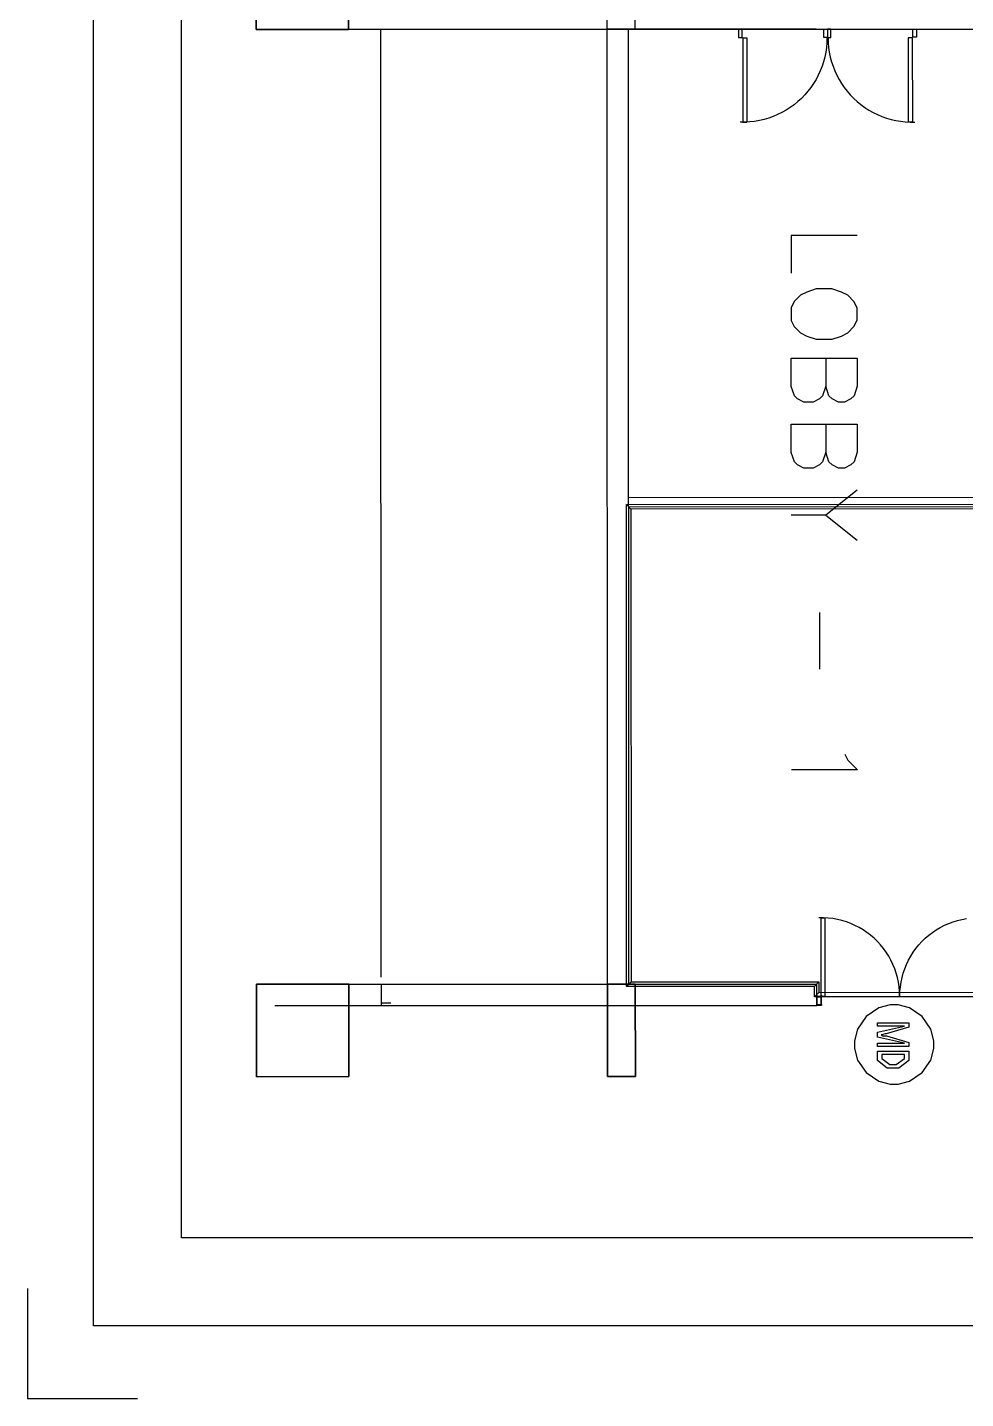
# Model space of a CAD drawing. Extents: x 0 to 23.4, y 0 to 16.5.
# Drawn here: x 0 to 2.665, y 0 to 3.893 of the extents above; entities that cross this region are included whole.
import ezdxf

# ---------------------------------------------------------------- set-up
doc = ezdxf.new("R2010")
doc.units = 0
doc.layers.get('0').update_dxf_attribs({"linetype": 'CONTINUOUS'})

msp = doc.modelspace()

# ---------------------------------------------------------------- linework, layer by layer
at = {"color": 0}
for points in [[(0.18755, 16.3479), (23.1772, 16.3479), (23.1772, 0.20622), (0.18755, 0.20622), (0.18755, 16.3479)], [(0.43766, 16.0978), (22.9271, 16.0978), (22.9271, 0.45627), (0.43766, 0.45627), (0.43766, 16.0978)], [(0.91178, 4.15012), (0.91189, 3.88769), (0.64947, 3.88758), (0.64936, 4.15001), (0.91178, 4.15012)], [(0.91178, 4.15012), (0.91189, 3.88769), (0.64947, 3.88758), (0.64936, 4.15001), (0.91178, 4.15012)], [(0.64936, 4.15001), (0.64947, 3.88758), (0.91189, 3.88769), (0.91178, 4.15012), (0.64936, 4.15001)], [(1.64665, 4.15044), (1.72542, 4.1505), (1.72553, 3.88803), (1.64675, 3.88803), (1.64665, 4.15044)], [(1.64665, 4.15044), (1.72542, 4.1505), (1.72553, 3.88803), (1.64675, 3.88803), (1.64665, 4.15044)], [(1.72553, 3.88803), (1.64675, 3.88803), (1.64665, 4.15044), (1.72542, 4.1505), (1.72553, 3.88803)], [(2.35667, 3.09728), (2.34776, 3.11507), (2.32992, 3.13292), (2.31207, 3.14187), (2.28526, 3.15076), (2.24067, 3.15072), (2.21386, 3.14182), (2.19601, 3.13286), (2.17822, 3.11501), (2.16928, 3.09717), (2.16932, 3.06147), (2.17822, 3.04363), (2.19607, 3.02576), (2.21392, 3.01687), (2.24072, 3.00797), (2.28532, 3.00797), (2.31213, 3.01693), (2.32992, 3.02588), (2.34776, 3.04372), (2.35672, 3.06158), (2.35667, 3.09728)], [(1.71431, 2.52567), (1.70117, 2.53879), (3.24571, 2.53944), (3.24571, 2.52632), (1.71431, 2.52567)], [(1.71431, 2.52567), (1.70117, 2.53879), (3.24571, 2.53944), (3.24571, 2.52632), (1.71431, 2.52567)], [(1.71485, 1.18321), (1.70176, 1.17008), (1.70117, 2.53879), (1.71431, 2.52567), (1.71485, 1.18321)], [(1.71485, 1.18321), (1.70176, 1.17008), (1.70117, 2.53879), (1.71431, 2.52567), (1.71485, 1.18321)], [(0.91309, 1.17654), (0.91319, 0.91412), (0.65072, 0.91401), (0.65061, 1.17643), (0.91309, 1.17654)], [(0.91309, 1.17654), (0.91319, 0.91412), (0.65072, 0.91401), (0.65061, 1.17643), (0.91309, 1.17654)], [(0.65061, 1.17643), (0.65072, 0.91401), (0.91319, 0.91412), (0.91309, 1.17654), (0.65061, 1.17643)], [(1.72678, 0.91444), (1.64806, 0.91439), (1.64794, 1.17687), (1.72667, 1.17692), (1.72678, 0.91444)], [(1.72678, 0.91444), (1.64806, 0.91439), (1.64794, 1.17687), (1.72667, 1.17692), (1.72678, 0.91444)], [(1.72667, 1.17692), (1.64794, 1.17687), (1.64806, 0.91439), (1.72678, 0.91444), (1.72667, 1.17692)], [(2.24826, 1.18343), (2.23519, 1.1703), (1.70176, 1.17008), (1.71485, 1.18321), (2.24826, 1.18343)], [(2.24826, 1.18343), (2.23519, 1.1703), (1.70176, 1.17008), (1.71485, 1.18321), (2.24826, 1.18343)], [(2.24832, 1.15343), (2.23519, 1.1403), (2.23519, 1.1703), (2.24826, 1.18343), (2.24832, 1.15343)], [(2.24832, 1.15343), (2.23519, 1.1403), (2.23519, 1.1703), (2.24826, 1.18343), (2.24832, 1.15343)], [(2.70757, 1.15359), (2.72071, 1.14052), (2.23519, 1.1403), (2.24832, 1.15343), (2.70757, 1.15359)], [(2.70757, 1.15359), (2.72071, 1.14052), (2.23519, 1.1403), (2.24832, 1.15343), (2.70757, 1.15359)], [(2.25489, 1.11654), (2.24175, 1.11654), (2.24175, 1.14274), (2.25483, 1.14274), (2.25489, 1.11654)], [(2.25489, 1.11654), (2.24175, 1.11654), (2.24175, 1.14274), (2.25483, 1.14274), (2.25489, 1.11654)], [(2.25319, 1.11816), (2.24337, 1.11816), (2.24337, 1.14111), (2.25319, 1.14111), (2.25319, 1.11816)], [(2.57471, 1.0051), (2.57471, 1.01611), (2.56581, 1.04905), (2.54167, 1.08485), (2.50581, 1.10905), (2.47287, 1.11789), (2.46192, 1.11789), (2.4509, 1.11789), (2.41797, 1.10905), (2.38217, 1.08485), (2.35796, 1.04905), (2.34912, 1.01611), (2.34912, 1.0051), (2.34912, 0.99414), (2.35796, 0.96121), (2.38217, 0.9254), (2.41797, 0.90126), (2.4509, 0.89236), (2.46192, 0.89236), (2.47287, 0.89236), (2.50581, 0.90126), (2.54167, 0.9254), (2.56581, 0.96121), (2.57471, 0.99414), (2.57471, 1.0051)], [(2.41417, 1.06673), (2.50379, 1.06673), (2.50379, 1.05479), (2.43892, 1.03592), (2.43658, 1.03554), (2.42958, 1.03413), (2.42617, 1.03326), (2.42546, 1.03309), (2.4254, 1.0325), (2.43012, 1.03022), (2.43838, 1.03022), (2.44, 1.02984), (2.50379, 1.01118), (2.50379, 0.99946), (2.41417, 0.99946), (2.41417, 1.00901), (2.491, 1.00901), (2.41417, 1.02593), (2.41417, 1.04004), (2.491, 1.05696), (2.41417, 1.05696), (2.41417, 1.06673)], [(2.41417, 0.9866), (2.50379, 0.9866), (2.50379, 0.96663), (2.50379, 0.95969), (2.47558, 0.93842), (2.45931, 0.93842), (2.44239, 0.93842), (2.41417, 0.95969), (2.41417, 0.96555), (2.41417, 0.9866)], [(2.42697, 0.97683), (2.42697, 0.96598), (2.42697, 0.96533), (2.44997, 0.94819), (2.45953, 0.94819), (2.46799, 0.94819), (2.491, 0.96533), (2.491, 0.9662), (2.491, 0.97683), (2.42697, 0.97683)]]:
    msp.add_lwpolyline(points, close=True, dxfattribs=at)
for points in [[(0.43766, 0.45627), (0.43766, 16.0978)], [(0.43766, 0.45627), (0.43766, 16.0978)], [(18.7535, 3.89535), (18.7494, 13.0786), (0.64551, 13.0708), (0.64947, 3.88758), (8.79889, 3.89106)], [(17.0065, 3.89464), (0.64947, 3.88758), (0.64551, 13.0708), (18.7494, 13.0786), (18.7535, 3.89535), (17.2431, 3.89469)], [(0.18755, 0.37283), (0.18755, 4.41521)], [(1.0038, 3.88747), (0.91189, 3.88743)], [(1.72553, 3.88803), (1.0038, 3.88747)], [(1.00494, 1.19689), (1.0038, 3.88747)], [(1.64794, 1.17665), (1.64675, 3.88775)], [(1.70833, 1.17665), (1.70714, 3.88781)], [(2.24056, 3.88803), (1.72553, 3.88803)], [(2.02994, 3.88818), (2.02001, 3.88818)], [(2.02001, 3.88818), (2.02001, 3.8649)], [(2.02001, 3.8649), (2.03, 3.8649)], [(2.27083, 3.86333), (2.27046, 3.84972), (2.26926, 3.83604), (2.26736, 3.82254), (2.26465, 3.80914), (2.26118, 3.7959), (2.25694, 3.78293), (2.25201, 3.77018), (2.24631, 3.75776), (2.2399, 3.74567), (2.23286, 3.73394), (2.22515, 3.72265), (2.21679, 3.71181), (2.20785, 3.7015), (2.19829, 3.69168), (2.18826, 3.68246), (2.17763, 3.67378), (2.16661, 3.66575), (2.15511, 3.65836), (2.14318, 3.65164), (2.13092, 3.64561), (2.11833, 3.64031), (2.10542, 3.63574), (2.09229, 3.63189), (2.079, 3.62879), (2.06554, 3.62646), (2.05192, 3.62494), (2.03831, 3.62414), (2.02462, 3.62418)], [(2.03, 3.8649), (2.02994, 3.88818)], [(2.03162, 3.86328), (2.03174, 3.62408)], [(2.03162, 3.86328), (2.04363, 3.86328)], [(2.04363, 3.86328), (2.04372, 3.62408)], [(2.26253, 3.88829), (2.27246, 3.88829)], [(2.26253, 3.86501), (2.26253, 3.88829)], [(2.27251, 3.86501), (2.26253, 3.86501)], [(2.27246, 3.88829), (2.27251, 3.86501)], [(2.28244, 3.88829), (2.27246, 3.88829)], [(2.27246, 3.88829), (2.27251, 3.86501)], [(2.27251, 3.86501), (2.28244, 3.86501)], [(2.27414, 3.86333), (2.27458, 3.84972), (2.27572, 3.83604), (2.27767, 3.82254), (2.28039, 3.80914), (2.2839, 3.7959), (2.28814, 3.78293), (2.29308, 3.77018), (2.29878, 3.75776), (2.30518, 3.74567), (2.31222, 3.73394), (2.31999, 3.72271), (2.32835, 3.71186), (2.33729, 3.70156), (2.34685, 3.69174), (2.35693, 3.68251), (2.36751, 3.67389), (2.37858, 3.66585), (2.39008, 3.65847), (2.40201, 3.65175), (2.41428, 3.64572), (2.42686, 3.64046), (2.43978, 3.63585), (2.4529, 3.63206), (2.46619, 3.62896), (2.47965, 3.62663), (2.49328, 3.62511), (2.50689, 3.62435), (2.52056, 3.62435)], [(2.28244, 3.86501), (2.28244, 3.88829)], [(2.51335, 3.86344), (2.50142, 3.86344)], [(2.50142, 3.86344), (2.50151, 3.62424)], [(2.51335, 3.86344), (2.51346, 3.62424)], [(2.51503, 3.8884), (2.52496, 3.8884)], [(2.51503, 3.86513), (2.51503, 3.8884)], [(2.52496, 3.86513), (2.51503, 3.86513)], [(2.52496, 3.8884), (2.52496, 3.86513)], [(2.03174, 3.62408), (2.04372, 3.62408)], [(2.51346, 3.62424), (2.50151, 3.62424)], [(2.35661, 3.30246), (2.16922, 3.3024), (2.16928, 3.19532)], [(2.16932, 2.95437), (2.35672, 2.95449), (2.35678, 2.87418), (2.34787, 2.84739), (2.33892, 2.83849), (2.32113, 2.82954), (2.30328, 2.82954), (2.28543, 2.83843), (2.27647, 2.84739), (2.26753, 2.87414)], [(2.26753, 2.95443), (2.26753, 2.87414), (2.25863, 2.84733), (2.24972, 2.83843), (2.23188, 2.82949), (2.20508, 2.82949), (2.18722, 2.83838), (2.17833, 2.84733), (2.16938, 2.87408), (2.16932, 2.95437)], [(2.16943, 2.76699), (2.35682, 2.76708), (2.35688, 2.68679), (2.34793, 2.66), (2.33903, 2.6511), (2.32118, 2.64214), (2.30333, 2.64214), (2.28549, 2.65104), (2.27653, 2.66), (2.26764, 2.68674)], [(2.26758, 2.76704), (2.26764, 2.68674), (2.25874, 2.65994), (2.24978, 2.65104), (2.23193, 2.64208), (2.20518, 2.64208), (2.18733, 2.65099), (2.17839, 2.65994), (2.16949, 2.68668), (2.16943, 2.76699)], [(2.35688, 2.57969), (2.26768, 2.50825), (2.35699, 2.4369)], [(1.70774, 2.55849), (3.24571, 2.55914)], [(1.70774, 2.53222), (3.24571, 2.53288)], [(2.26768, 2.50825), (2.16954, 2.50825)], [(2.24994, 2.23167), (2.25006, 2.07101)], [(2.3215, 1.83014), (2.33046, 1.81228), (2.35726, 1.78554), (2.16986, 1.78543)], [(2.47732, 1.14296), (2.47694, 1.15609), (2.47575, 1.16922), (2.47379, 1.18229), (2.47108, 1.19515), (2.46761, 1.2079), (2.46338, 1.22038), (2.45839, 1.23258), (2.45275, 1.24447), (2.44635, 1.25602), (2.43935, 1.26714), (2.43164, 1.27783), (2.42333, 1.28809), (2.41444, 1.2978), (2.40494, 1.30697), (2.39497, 1.31559), (2.3845, 1.32357), (2.37354, 1.33095), (2.36219, 1.33762), (2.35047, 1.34364), (2.33843, 1.34896), (2.32607, 1.35352), (2.31342, 1.35737), (2.30063, 1.36046), (2.28765, 1.36279), (2.27458, 1.36431), (2.26139, 1.36513), (2.24821, 1.36507)], [(2.25493, 1.14285), (2.25483, 1.36518)], [(2.25483, 1.36518), (2.26594, 1.36518)], [(2.26606, 1.14285), (2.26594, 1.36518)], [(2.47797, 1.14296), (2.47835, 1.15609), (2.47949, 1.16922), (2.48144, 1.18229), (2.48415, 1.19515), (2.48762, 1.2079), (2.49186, 1.22038), (2.49681, 1.23258), (2.50244, 1.24447), (2.50879, 1.25602), (2.51585, 1.2672), (2.52354, 1.27789), (2.53185, 1.28814), (2.54069, 1.29785), (2.55018, 1.30702), (2.56017, 1.31565), (2.57064, 1.32368), (2.58154, 1.331), (2.59289, 1.33773), (2.6046, 1.34375), (2.61669, 1.34907), (2.62901, 1.35368), (2.64165, 1.35753), (2.65446, 1.36062), (2.66743, 1.36296)], [(0.65061, 1.17622), (1.00494, 1.17638)], [(0.65061, 1.17622), (1.00494, 1.17638)], [(0.65061, 1.17622), (1.00494, 1.17638)], [(0.65061, 1.17622), (1.00494, 1.17638)], [(1.00494, 1.17638), (1.72667, 1.17665)], [(1.00494, 1.17638), (1.00494, 1.11599)], [(1.72667, 1.17665), (2.24175, 1.17687)], [(2.24175, 1.1244), (2.24175, 1.17687)], [(2.25493, 1.14285), (2.26606, 1.14285)], [(0.70312, 1.11589), (1.00494, 1.11599)], [(1.00494, 1.11599), (1.72672, 1.11632)], [(1.03196, 1.12305), (1.0057, 1.12305)], [(1.72672, 1.11632), (2.24175, 1.11654)], [(19.0161, 0.45627), (0.43766, 0.45627)], [(19.0161, 0.45627), (0.43766, 0.45627)], [(0, 0.31261), (0, 0), (0.31261, 0)]]:
    msp.add_lwpolyline(points, dxfattribs=at)
at = {"color": 0, "const_width": 0.002}
for points in [[(2.24175, 1.14274), (2.24376, 1.14274), (2.24376, 1.14475), (2.24175, 1.14475), (2.24175, 1.14274)], [(2.25483, 1.14274), (2.25683, 1.14274), (2.25683, 1.14475), (2.25483, 1.14475), (2.25483, 1.14274)], [(2.24175, 1.11654), (2.24376, 1.11654), (2.24376, 1.11854), (2.24175, 1.11854), (2.24175, 1.11654)], [(2.25489, 1.11654), (2.25683, 1.11654), (2.25683, 1.11854), (2.25489, 1.11854), (2.25489, 1.11654)], [(2.25489, 1.11654), (2.25683, 1.11654), (2.25683, 1.11854), (2.25489, 1.11854), (2.25489, 1.11654)]]:
    msp.add_lwpolyline(points, close=True, dxfattribs=at)

doc.saveas('drawing.dxf')
